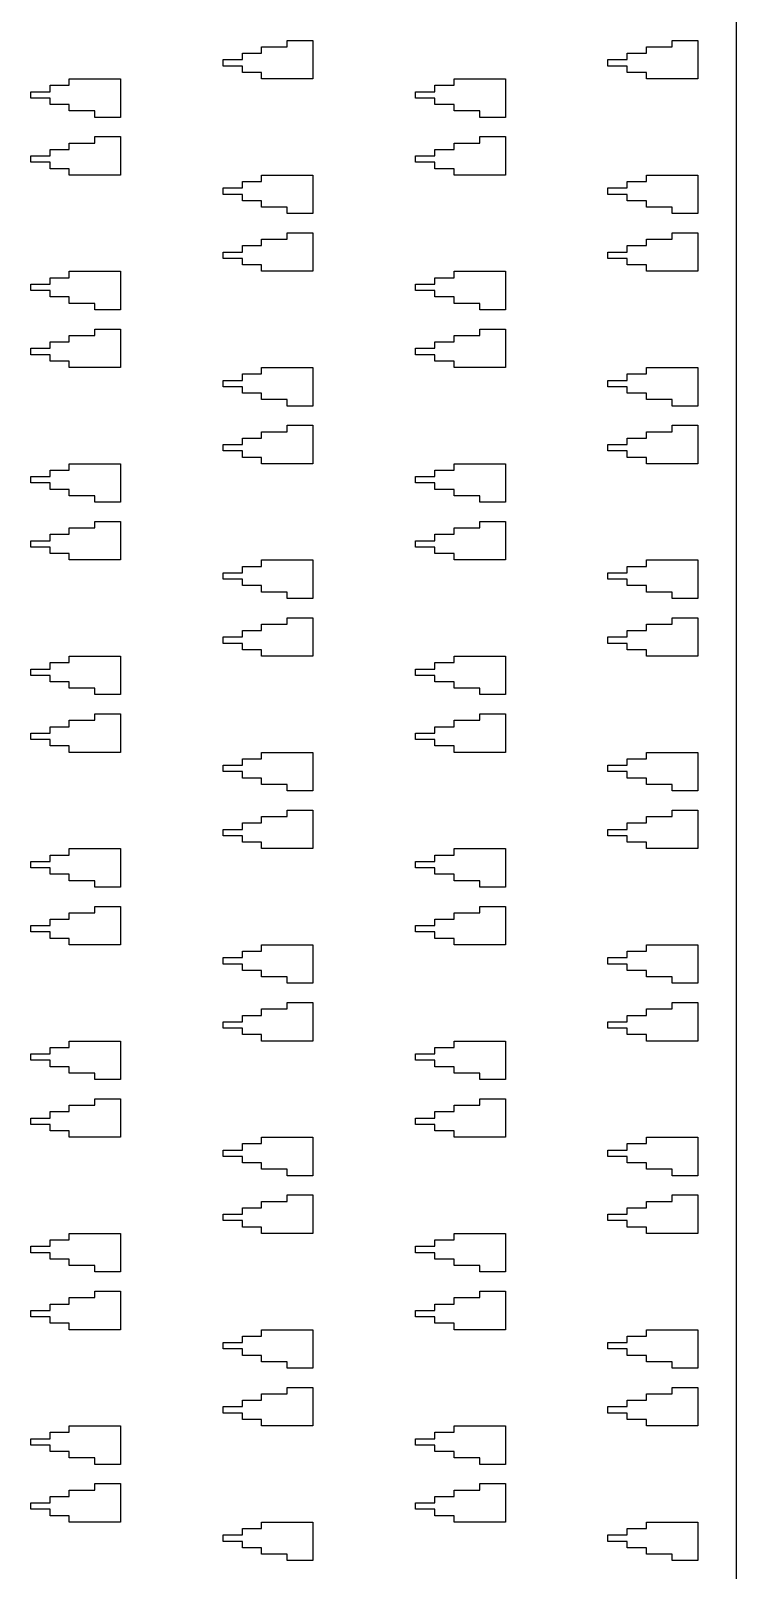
# Model space of a CAD drawing. Extents: x -38350 to 38650, y -35000 to 36000.
# Drawn here: x 1150 to 1260, y -34746.5 to -34506.5 of the extents above; entities that cross this region are included whole.
import ezdxf

# ---------------------------------------------------------------- set-up
doc = ezdxf.new("R2010")
doc.units = 0
doc.header["$MEASUREMENT"] = 0
doc.layers.add('Layer1', color=10, linetype='Continuous')

msp = doc.modelspace()

# ---------------------------------------------------------------- linework, layer by layer
for p, q in [((1186, -34510), (1186, -34509)), ((1186, -34509), (1190, -34509)), ((1190, -34509), (1190, -34508)), ((1190, -34508), (1194, -34508)), ((1194, -34508), (1194, -34514)), ((1246, -34510), (1246, -34509)), ((1246, -34509), (1250, -34509)), ((1250, -34509), (1250, -34508)), ((1250, -34508), (1254, -34508)), ((1254, -34508), (1254, -34514)), ((1180, -34512), (1180, -34511)), ((1180, -34511), (1183, -34511)), ((1183, -34512), (1180, -34512)), ((1183, -34511), (1183, -34510)), ((1183, -34510), (1186, -34510)), ((1183, -34513), (1183, -34512)), ((1240, -34512), (1240, -34511)), ((1240, -34511), (1243, -34511)), ((1243, -34512), (1240, -34512)), ((1243, -34511), (1243, -34510)), ((1243, -34510), (1246, -34510)), ((1243, -34513), (1243, -34512)), ((1156, -34515), (1156, -34514)), ((1156, -34514), (1164, -34514)), ((1164, -34514), (1164, -34520)), ((1186, -34513), (1183, -34513)), ((1186, -34514), (1186, -34513)), ((1194, -34514), (1186, -34514)), ((1216, -34515), (1216, -34514)), ((1216, -34514), (1224, -34514)), ((1224, -34514), (1224, -34520)), ((1246, -34513), (1243, -34513)), ((1246, -34514), (1246, -34513)), ((1254, -34514), (1246, -34514)), ((1150, -34517), (1150, -34516)), ((1150, -34516), (1153, -34516)), ((1153, -34516), (1153, -34515)), ((1153, -34515), (1156, -34515)), ((1210, -34517), (1210, -34516)), ((1210, -34516), (1213, -34516)), ((1213, -34516), (1213, -34515)), ((1213, -34515), (1216, -34515)), ((1153, -34517), (1150, -34517)), ((1153, -34518), (1153, -34517)), ((1156, -34518), (1153, -34518)), ((1156, -34519), (1156, -34518)), ((1160, -34519), (1156, -34519)), ((1160, -34520), (1160, -34519)), ((1213, -34517), (1210, -34517)), ((1213, -34518), (1213, -34517)), ((1216, -34518), (1213, -34518)), ((1216, -34519), (1216, -34518)), ((1220, -34519), (1216, -34519)), ((1220, -34520), (1220, -34519)), ((1164, -34520), (1160, -34520)), ((1224, -34520), (1220, -34520)), ((1156, -34525), (1156, -34524)), ((1156, -34524), (1160, -34524)), ((1160, -34524), (1160, -34523)), ((1160, -34523), (1164, -34523)), ((1164, -34523), (1164, -34529)), ((1216, -34525), (1216, -34524)), ((1216, -34524), (1220, -34524)), ((1220, -34524), (1220, -34523)), ((1220, -34523), (1224, -34523)), ((1224, -34523), (1224, -34529)), ((1150, -34527), (1150, -34526)), ((1150, -34526), (1153, -34526)), ((1153, -34526), (1153, -34525)), ((1153, -34525), (1156, -34525)), ((1210, -34527), (1210, -34526)), ((1210, -34526), (1213, -34526)), ((1213, -34526), (1213, -34525)), ((1213, -34525), (1216, -34525)), ((1153, -34527), (1150, -34527)), ((1153, -34528), (1153, -34527)), ((1156, -34528), (1153, -34528)), ((1156, -34529), (1156, -34528)), ((1213, -34527), (1210, -34527)), ((1213, -34528), (1213, -34527)), ((1216, -34528), (1213, -34528)), ((1216, -34529), (1216, -34528)), ((1164, -34529), (1156, -34529)), ((1180, -34532), (1180, -34531)), ((1180, -34531), (1183, -34531)), ((1183, -34531), (1183, -34530)), ((1183, -34530), (1186, -34530)), ((1186, -34530), (1186, -34529)), ((1186, -34529), (1194, -34529)), ((1194, -34529), (1194, -34535)), ((1224, -34529), (1216, -34529)), ((1240, -34532), (1240, -34531)), ((1240, -34531), (1243, -34531)), ((1243, -34531), (1243, -34530)), ((1243, -34530), (1246, -34530)), ((1246, -34530), (1246, -34529)), ((1246, -34529), (1254, -34529)), ((1254, -34529), (1254, -34535)), ((1183, -34532), (1180, -34532)), ((1183, -34533), (1183, -34532)), ((1186, -34533), (1183, -34533)), ((1186, -34534), (1186, -34533)), ((1243, -34532), (1240, -34532)), ((1243, -34533), (1243, -34532)), ((1246, -34533), (1243, -34533)), ((1246, -34534), (1246, -34533)), ((1190, -34534), (1186, -34534)), ((1190, -34535), (1190, -34534)), ((1194, -34535), (1190, -34535)), ((1250, -34534), (1246, -34534)), ((1250, -34535), (1250, -34534)), ((1254, -34535), (1250, -34535)), ((1190, -34539), (1190, -34538)), ((1190, -34538), (1194, -34538)), ((1194, -34538), (1194, -34544)), ((1250, -34539), (1250, -34538)), ((1250, -34538), (1254, -34538)), ((1254, -34538), (1254, -34544)), ((1183, -34541), (1183, -34540)), ((1183, -34540), (1186, -34540)), ((1186, -34540), (1186, -34539)), ((1186, -34539), (1190, -34539)), ((1243, -34541), (1243, -34540)), ((1243, -34540), (1246, -34540)), ((1246, -34540), (1246, -34539)), ((1246, -34539), (1250, -34539)), ((1180, -34542), (1180, -34541)), ((1180, -34541), (1183, -34541)), ((1183, -34542), (1180, -34542)), ((1183, -34543), (1183, -34542)), ((1186, -34543), (1183, -34543)), ((1186, -34544), (1186, -34543)), ((1240, -34542), (1240, -34541)), ((1240, -34541), (1243, -34541)), ((1243, -34542), (1240, -34542)), ((1243, -34543), (1243, -34542)), ((1246, -34543), (1243, -34543)), ((1246, -34544), (1246, -34543)), ((1153, -34546), (1153, -34545)), ((1153, -34545), (1156, -34545)), ((1156, -34545), (1156, -34544)), ((1156, -34544), (1164, -34544)), ((1164, -34544), (1164, -34550)), ((1194, -34544), (1186, -34544)), ((1213, -34546), (1213, -34545)), ((1213, -34545), (1216, -34545)), ((1216, -34545), (1216, -34544)), ((1216, -34544), (1224, -34544)), ((1224, -34544), (1224, -34550)), ((1254, -34544), (1246, -34544)), ((1150, -34547), (1150, -34546)), ((1150, -34546), (1153, -34546)), ((1153, -34547), (1150, -34547)), ((1153, -34548), (1153, -34547)), ((1156, -34548), (1153, -34548)), ((1156, -34549), (1156, -34548)), ((1210, -34547), (1210, -34546)), ((1210, -34546), (1213, -34546)), ((1213, -34547), (1210, -34547)), ((1213, -34548), (1213, -34547)), ((1216, -34548), (1213, -34548)), ((1216, -34549), (1216, -34548)), ((1160, -34549), (1156, -34549)), ((1160, -34550), (1160, -34549)), ((1164, -34550), (1160, -34550)), ((1220, -34549), (1216, -34549)), ((1220, -34550), (1220, -34549)), ((1224, -34550), (1220, -34550)), ((1153, -34556), (1153, -34555)), ((1153, -34555), (1156, -34555)), ((1156, -34555), (1156, -34554)), ((1156, -34554), (1160, -34554)), ((1160, -34554), (1160, -34553)), ((1160, -34553), (1164, -34553)), ((1164, -34553), (1164, -34559)), ((1213, -34556), (1213, -34555)), ((1213, -34555), (1216, -34555)), ((1216, -34555), (1216, -34554)), ((1216, -34554), (1220, -34554)), ((1220, -34554), (1220, -34553)), ((1220, -34553), (1224, -34553)), ((1224, -34553), (1224, -34559)), ((1150, -34557), (1150, -34556)), ((1150, -34556), (1153, -34556)), ((1153, -34557), (1150, -34557)), ((1153, -34558), (1153, -34557)), ((1210, -34557), (1210, -34556)), ((1210, -34556), (1213, -34556)), ((1213, -34557), (1210, -34557)), ((1213, -34558), (1213, -34557)), ((1156, -34558), (1153, -34558)), ((1156, -34559), (1156, -34558)), ((1164, -34559), (1156, -34559)), ((1183, -34561), (1183, -34560)), ((1183, -34560), (1186, -34560)), ((1186, -34560), (1186, -34559)), ((1186, -34559), (1194, -34559)), ((1194, -34559), (1194, -34565)), ((1216, -34558), (1213, -34558)), ((1216, -34559), (1216, -34558)), ((1224, -34559), (1216, -34559)), ((1243, -34561), (1243, -34560)), ((1243, -34560), (1246, -34560)), ((1246, -34560), (1246, -34559)), ((1246, -34559), (1254, -34559)), ((1254, -34559), (1254, -34565)), ((1180, -34562), (1180, -34561)), ((1180, -34561), (1183, -34561)), ((1183, -34562), (1180, -34562)), ((1183, -34563), (1183, -34562)), ((1240, -34562), (1240, -34561)), ((1240, -34561), (1243, -34561)), ((1243, -34562), (1240, -34562)), ((1243, -34563), (1243, -34562)), ((1186, -34563), (1183, -34563)), ((1186, -34564), (1186, -34563)), ((1190, -34564), (1186, -34564)), ((1190, -34565), (1190, -34564)), ((1246, -34563), (1243, -34563)), ((1246, -34564), (1246, -34563)), ((1250, -34564), (1246, -34564)), ((1250, -34565), (1250, -34564)), ((1194, -34565), (1190, -34565)), ((1254, -34565), (1250, -34565)), ((1186, -34570), (1186, -34569)), ((1186, -34569), (1190, -34569)), ((1190, -34569), (1190, -34568)), ((1190, -34568), (1194, -34568)), ((1194, -34568), (1194, -34574)), ((1246, -34570), (1246, -34569)), ((1246, -34569), (1250, -34569)), ((1250, -34569), (1250, -34568)), ((1250, -34568), (1254, -34568)), ((1254, -34568), (1254, -34574)), ((1180, -34572), (1180, -34571)), ((1180, -34571), (1183, -34571)), ((1183, -34572), (1180, -34572)), ((1183, -34571), (1183, -34570)), ((1183, -34570), (1186, -34570)), ((1183, -34573), (1183, -34572)), ((1240, -34572), (1240, -34571)), ((1240, -34571), (1243, -34571)), ((1243, -34572), (1240, -34572)), ((1243, -34571), (1243, -34570)), ((1243, -34570), (1246, -34570)), ((1243, -34573), (1243, -34572)), ((1156, -34575), (1156, -34574)), ((1156, -34574), (1164, -34574)), ((1164, -34574), (1164, -34580)), ((1186, -34573), (1183, -34573)), ((1186, -34574), (1186, -34573)), ((1194, -34574), (1186, -34574)), ((1216, -34575), (1216, -34574)), ((1216, -34574), (1224, -34574)), ((1224, -34574), (1224, -34580)), ((1246, -34573), (1243, -34573)), ((1246, -34574), (1246, -34573)), ((1254, -34574), (1246, -34574)), ((1150, -34577), (1150, -34576)), ((1150, -34576), (1153, -34576)), ((1153, -34576), (1153, -34575)), ((1153, -34575), (1156, -34575)), ((1210, -34577), (1210, -34576)), ((1210, -34576), (1213, -34576)), ((1213, -34576), (1213, -34575)), ((1213, -34575), (1216, -34575)), ((1153, -34577), (1150, -34577)), ((1153, -34578), (1153, -34577)), ((1156, -34578), (1153, -34578)), ((1156, -34579), (1156, -34578)), ((1160, -34579), (1156, -34579)), ((1160, -34580), (1160, -34579)), ((1213, -34577), (1210, -34577)), ((1213, -34578), (1213, -34577)), ((1216, -34578), (1213, -34578)), ((1216, -34579), (1216, -34578)), ((1220, -34579), (1216, -34579)), ((1220, -34580), (1220, -34579)), ((1164, -34580), (1160, -34580)), ((1224, -34580), (1220, -34580)), ((1156, -34585), (1156, -34584)), ((1156, -34584), (1160, -34584)), ((1160, -34584), (1160, -34583)), ((1160, -34583), (1164, -34583)), ((1164, -34583), (1164, -34589)), ((1216, -34585), (1216, -34584)), ((1216, -34584), (1220, -34584)), ((1220, -34584), (1220, -34583)), ((1220, -34583), (1224, -34583)), ((1224, -34583), (1224, -34589)), ((1150, -34587), (1150, -34586)), ((1150, -34586), (1153, -34586)), ((1153, -34586), (1153, -34585)), ((1153, -34585), (1156, -34585)), ((1210, -34587), (1210, -34586)), ((1210, -34586), (1213, -34586)), ((1213, -34586), (1213, -34585)), ((1213, -34585), (1216, -34585)), ((1153, -34587), (1150, -34587)), ((1153, -34588), (1153, -34587)), ((1156, -34588), (1153, -34588)), ((1156, -34589), (1156, -34588)), ((1213, -34587), (1210, -34587)), ((1213, -34588), (1213, -34587)), ((1216, -34588), (1213, -34588)), ((1216, -34589), (1216, -34588)), ((1164, -34589), (1156, -34589)), ((1180, -34592), (1180, -34591)), ((1180, -34591), (1183, -34591)), ((1183, -34591), (1183, -34590)), ((1183, -34590), (1186, -34590)), ((1186, -34590), (1186, -34589)), ((1186, -34589), (1194, -34589)), ((1194, -34589), (1194, -34595)), ((1224, -34589), (1216, -34589)), ((1240, -34592), (1240, -34591)), ((1240, -34591), (1243, -34591)), ((1243, -34591), (1243, -34590)), ((1243, -34590), (1246, -34590)), ((1246, -34590), (1246, -34589)), ((1246, -34589), (1254, -34589)), ((1254, -34589), (1254, -34595)), ((1183, -34592), (1180, -34592)), ((1183, -34593), (1183, -34592)), ((1186, -34593), (1183, -34593)), ((1186, -34594), (1186, -34593)), ((1243, -34592), (1240, -34592)), ((1243, -34593), (1243, -34592)), ((1246, -34593), (1243, -34593)), ((1246, -34594), (1246, -34593)), ((1190, -34594), (1186, -34594)), ((1190, -34595), (1190, -34594)), ((1194, -34595), (1190, -34595)), ((1250, -34594), (1246, -34594)), ((1250, -34595), (1250, -34594)), ((1254, -34595), (1250, -34595)), ((1190, -34599), (1190, -34598)), ((1190, -34598), (1194, -34598)), ((1194, -34598), (1194, -34604)), ((1250, -34599), (1250, -34598)), ((1250, -34598), (1254, -34598)), ((1254, -34598), (1254, -34604)), ((1183, -34601), (1183, -34600)), ((1183, -34600), (1186, -34600)), ((1186, -34600), (1186, -34599)), ((1186, -34599), (1190, -34599)), ((1243, -34601), (1243, -34600)), ((1243, -34600), (1246, -34600)), ((1246, -34600), (1246, -34599)), ((1246, -34599), (1250, -34599)), ((1180, -34602), (1180, -34601)), ((1180, -34601), (1183, -34601)), ((1183, -34602), (1180, -34602)), ((1183, -34603), (1183, -34602)), ((1186, -34603), (1183, -34603)), ((1186, -34604), (1186, -34603)), ((1240, -34602), (1240, -34601)), ((1240, -34601), (1243, -34601)), ((1243, -34602), (1240, -34602)), ((1243, -34603), (1243, -34602)), ((1246, -34603), (1243, -34603)), ((1246, -34604), (1246, -34603)), ((1153, -34606), (1153, -34605)), ((1153, -34605), (1156, -34605)), ((1156, -34605), (1156, -34604)), ((1156, -34604), (1164, -34604)), ((1164, -34604), (1164, -34610)), ((1194, -34604), (1186, -34604)), ((1213, -34606), (1213, -34605)), ((1213, -34605), (1216, -34605)), ((1216, -34605), (1216, -34604)), ((1216, -34604), (1224, -34604)), ((1224, -34604), (1224, -34610)), ((1254, -34604), (1246, -34604)), ((1150, -34607), (1150, -34606)), ((1150, -34606), (1153, -34606)), ((1153, -34607), (1150, -34607)), ((1153, -34608), (1153, -34607)), ((1156, -34608), (1153, -34608)), ((1156, -34609), (1156, -34608)), ((1210, -34607), (1210, -34606)), ((1210, -34606), (1213, -34606)), ((1213, -34607), (1210, -34607)), ((1213, -34608), (1213, -34607)), ((1216, -34608), (1213, -34608)), ((1216, -34609), (1216, -34608)), ((1160, -34609), (1156, -34609)), ((1160, -34610), (1160, -34609)), ((1164, -34610), (1160, -34610)), ((1220, -34609), (1216, -34609)), ((1220, -34610), (1220, -34609)), ((1224, -34610), (1220, -34610)), ((1153, -34616), (1153, -34615)), ((1153, -34615), (1156, -34615)), ((1156, -34615), (1156, -34614)), ((1156, -34614), (1160, -34614)), ((1160, -34614), (1160, -34613)), ((1160, -34613), (1164, -34613)), ((1164, -34613), (1164, -34619)), ((1213, -34616), (1213, -34615)), ((1213, -34615), (1216, -34615)), ((1216, -34615), (1216, -34614)), ((1216, -34614), (1220, -34614)), ((1220, -34614), (1220, -34613)), ((1220, -34613), (1224, -34613)), ((1224, -34613), (1224, -34619)), ((1150, -34617), (1150, -34616)), ((1150, -34616), (1153, -34616)), ((1153, -34617), (1150, -34617)), ((1153, -34618), (1153, -34617)), ((1210, -34617), (1210, -34616)), ((1210, -34616), (1213, -34616)), ((1213, -34617), (1210, -34617)), ((1213, -34618), (1213, -34617)), ((1156, -34618), (1153, -34618)), ((1156, -34619), (1156, -34618)), ((1164, -34619), (1156, -34619)), ((1183, -34621), (1183, -34620)), ((1183, -34620), (1186, -34620)), ((1186, -34620), (1186, -34619)), ((1186, -34619), (1194, -34619)), ((1194, -34619), (1194, -34625)), ((1216, -34618), (1213, -34618)), ((1216, -34619), (1216, -34618)), ((1224, -34619), (1216, -34619)), ((1243, -34621), (1243, -34620)), ((1243, -34620), (1246, -34620)), ((1246, -34620), (1246, -34619)), ((1246, -34619), (1254, -34619)), ((1254, -34619), (1254, -34625)), ((1180, -34622), (1180, -34621)), ((1180, -34621), (1183, -34621)), ((1183, -34622), (1180, -34622)), ((1183, -34623), (1183, -34622)), ((1240, -34622), (1240, -34621)), ((1240, -34621), (1243, -34621)), ((1243, -34622), (1240, -34622)), ((1243, -34623), (1243, -34622)), ((1186, -34623), (1183, -34623)), ((1186, -34624), (1186, -34623)), ((1190, -34624), (1186, -34624)), ((1190, -34625), (1190, -34624)), ((1246, -34623), (1243, -34623)), ((1246, -34624), (1246, -34623)), ((1250, -34624), (1246, -34624)), ((1250, -34625), (1250, -34624)), ((1194, -34625), (1190, -34625)), ((1254, -34625), (1250, -34625)), ((1186, -34630), (1186, -34629)), ((1186, -34629), (1190, -34629)), ((1190, -34629), (1190, -34628)), ((1190, -34628), (1194, -34628)), ((1194, -34628), (1194, -34634)), ((1246, -34630), (1246, -34629)), ((1246, -34629), (1250, -34629)), ((1250, -34629), (1250, -34628)), ((1250, -34628), (1254, -34628)), ((1254, -34628), (1254, -34634)), ((1180, -34632), (1180, -34631)), ((1180, -34631), (1183, -34631)), ((1183, -34632), (1180, -34632)), ((1183, -34631), (1183, -34630)), ((1183, -34630), (1186, -34630)), ((1183, -34633), (1183, -34632)), ((1240, -34632), (1240, -34631)), ((1240, -34631), (1243, -34631)), ((1243, -34632), (1240, -34632)), ((1243, -34631), (1243, -34630)), ((1243, -34630), (1246, -34630)), ((1243, -34633), (1243, -34632)), ((1156, -34635), (1156, -34634)), ((1156, -34634), (1164, -34634)), ((1164, -34634), (1164, -34640)), ((1186, -34633), (1183, -34633)), ((1186, -34634), (1186, -34633)), ((1194, -34634), (1186, -34634)), ((1216, -34635), (1216, -34634)), ((1216, -34634), (1224, -34634)), ((1224, -34634), (1224, -34640)), ((1246, -34633), (1243, -34633)), ((1246, -34634), (1246, -34633)), ((1254, -34634), (1246, -34634)), ((1150, -34637), (1150, -34636)), ((1150, -34636), (1153, -34636)), ((1153, -34636), (1153, -34635)), ((1153, -34635), (1156, -34635)), ((1210, -34637), (1210, -34636)), ((1210, -34636), (1213, -34636)), ((1213, -34636), (1213, -34635)), ((1213, -34635), (1216, -34635)), ((1153, -34637), (1150, -34637)), ((1153, -34638), (1153, -34637)), ((1156, -34638), (1153, -34638)), ((1156, -34639), (1156, -34638)), ((1160, -34639), (1156, -34639)), ((1160, -34640), (1160, -34639)), ((1213, -34637), (1210, -34637)), ((1213, -34638), (1213, -34637)), ((1216, -34638), (1213, -34638)), ((1216, -34639), (1216, -34638)), ((1220, -34639), (1216, -34639)), ((1220, -34640), (1220, -34639)), ((1164, -34640), (1160, -34640)), ((1224, -34640), (1220, -34640)), ((1156, -34645), (1156, -34644)), ((1156, -34644), (1160, -34644)), ((1160, -34644), (1160, -34643)), ((1160, -34643), (1164, -34643)), ((1164, -34643), (1164, -34649)), ((1216, -34645), (1216, -34644)), ((1216, -34644), (1220, -34644)), ((1220, -34644), (1220, -34643)), ((1220, -34643), (1224, -34643)), ((1224, -34643), (1224, -34649)), ((1150, -34647), (1150, -34646)), ((1150, -34646), (1153, -34646)), ((1153, -34646), (1153, -34645)), ((1153, -34645), (1156, -34645)), ((1210, -34647), (1210, -34646)), ((1210, -34646), (1213, -34646)), ((1213, -34646), (1213, -34645)), ((1213, -34645), (1216, -34645)), ((1153, -34647), (1150, -34647)), ((1153, -34648), (1153, -34647)), ((1156, -34648), (1153, -34648)), ((1156, -34649), (1156, -34648)), ((1213, -34647), (1210, -34647)), ((1213, -34648), (1213, -34647)), ((1216, -34648), (1213, -34648)), ((1216, -34649), (1216, -34648)), ((1164, -34649), (1156, -34649)), ((1180, -34652), (1180, -34651)), ((1180, -34651), (1183, -34651)), ((1183, -34651), (1183, -34650)), ((1183, -34650), (1186, -34650)), ((1186, -34650), (1186, -34649)), ((1186, -34649), (1194, -34649)), ((1194, -34649), (1194, -34655)), ((1224, -34649), (1216, -34649)), ((1240, -34652), (1240, -34651)), ((1240, -34651), (1243, -34651)), ((1243, -34651), (1243, -34650)), ((1243, -34650), (1246, -34650)), ((1246, -34650), (1246, -34649)), ((1246, -34649), (1254, -34649)), ((1254, -34649), (1254, -34655)), ((1183, -34652), (1180, -34652)), ((1183, -34653), (1183, -34652)), ((1186, -34653), (1183, -34653)), ((1186, -34654), (1186, -34653)), ((1243, -34652), (1240, -34652)), ((1243, -34653), (1243, -34652)), ((1246, -34653), (1243, -34653)), ((1246, -34654), (1246, -34653)), ((1190, -34654), (1186, -34654)), ((1190, -34655), (1190, -34654)), ((1194, -34655), (1190, -34655)), ((1250, -34654), (1246, -34654)), ((1250, -34655), (1250, -34654)), ((1254, -34655), (1250, -34655)), ((1190, -34659), (1190, -34658)), ((1190, -34658), (1194, -34658)), ((1194, -34658), (1194, -34664)), ((1250, -34659), (1250, -34658)), ((1250, -34658), (1254, -34658)), ((1254, -34658), (1254, -34664)), ((1183, -34661), (1183, -34660)), ((1183, -34660), (1186, -34660)), ((1186, -34660), (1186, -34659)), ((1186, -34659), (1190, -34659)), ((1243, -34661), (1243, -34660)), ((1243, -34660), (1246, -34660)), ((1246, -34660), (1246, -34659)), ((1246, -34659), (1250, -34659)), ((1180, -34662), (1180, -34661)), ((1180, -34661), (1183, -34661)), ((1183, -34662), (1180, -34662)), ((1183, -34663), (1183, -34662)), ((1186, -34663), (1183, -34663)), ((1186, -34664), (1186, -34663)), ((1240, -34662), (1240, -34661)), ((1240, -34661), (1243, -34661)), ((1243, -34662), (1240, -34662)), ((1243, -34663), (1243, -34662)), ((1246, -34663), (1243, -34663)), ((1246, -34664), (1246, -34663)), ((1153, -34666), (1153, -34665)), ((1153, -34665), (1156, -34665)), ((1156, -34665), (1156, -34664)), ((1156, -34664), (1164, -34664)), ((1164, -34664), (1164, -34670)), ((1194, -34664), (1186, -34664)), ((1213, -34666), (1213, -34665)), ((1213, -34665), (1216, -34665)), ((1216, -34665), (1216, -34664)), ((1216, -34664), (1224, -34664)), ((1224, -34664), (1224, -34670)), ((1254, -34664), (1246, -34664)), ((1150, -34667), (1150, -34666)), ((1150, -34666), (1153, -34666)), ((1153, -34667), (1150, -34667)), ((1153, -34668), (1153, -34667)), ((1156, -34668), (1153, -34668)), ((1156, -34669), (1156, -34668)), ((1210, -34667), (1210, -34666)), ((1210, -34666), (1213, -34666)), ((1213, -34667), (1210, -34667)), ((1213, -34668), (1213, -34667)), ((1216, -34668), (1213, -34668)), ((1216, -34669), (1216, -34668)), ((1160, -34669), (1156, -34669)), ((1160, -34670), (1160, -34669)), ((1164, -34670), (1160, -34670)), ((1220, -34669), (1216, -34669)), ((1220, -34670), (1220, -34669)), ((1224, -34670), (1220, -34670)), ((1153, -34676), (1153, -34675)), ((1153, -34675), (1156, -34675)), ((1156, -34675), (1156, -34674)), ((1156, -34674), (1160, -34674)), ((1160, -34674), (1160, -34673)), ((1160, -34673), (1164, -34673)), ((1164, -34673), (1164, -34679)), ((1213, -34676), (1213, -34675)), ((1213, -34675), (1216, -34675)), ((1216, -34675), (1216, -34674)), ((1216, -34674), (1220, -34674)), ((1220, -34674), (1220, -34673)), ((1220, -34673), (1224, -34673)), ((1224, -34673), (1224, -34679)), ((1150, -34677), (1150, -34676)), ((1150, -34676), (1153, -34676)), ((1153, -34677), (1150, -34677)), ((1153, -34678), (1153, -34677)), ((1210, -34677), (1210, -34676)), ((1210, -34676), (1213, -34676)), ((1213, -34677), (1210, -34677)), ((1213, -34678), (1213, -34677)), ((1156, -34678), (1153, -34678)), ((1156, -34679), (1156, -34678)), ((1164, -34679), (1156, -34679)), ((1183, -34681), (1183, -34680)), ((1183, -34680), (1186, -34680)), ((1186, -34680), (1186, -34679)), ((1186, -34679), (1194, -34679)), ((1194, -34679), (1194, -34685)), ((1216, -34678), (1213, -34678)), ((1216, -34679), (1216, -34678)), ((1224, -34679), (1216, -34679)), ((1243, -34681), (1243, -34680)), ((1243, -34680), (1246, -34680)), ((1246, -34680), (1246, -34679)), ((1246, -34679), (1254, -34679)), ((1254, -34679), (1254, -34685)), ((1180, -34682), (1180, -34681)), ((1180, -34681), (1183, -34681)), ((1183, -34682), (1180, -34682)), ((1183, -34683), (1183, -34682)), ((1240, -34682), (1240, -34681)), ((1240, -34681), (1243, -34681)), ((1243, -34682), (1240, -34682)), ((1243, -34683), (1243, -34682)), ((1186, -34683), (1183, -34683)), ((1186, -34684), (1186, -34683)), ((1190, -34684), (1186, -34684)), ((1190, -34685), (1190, -34684)), ((1246, -34683), (1243, -34683)), ((1246, -34684), (1246, -34683)), ((1250, -34684), (1246, -34684)), ((1250, -34685), (1250, -34684)), ((1194, -34685), (1190, -34685)), ((1254, -34685), (1250, -34685)), ((1186, -34690), (1186, -34689)), ((1186, -34689), (1190, -34689)), ((1190, -34689), (1190, -34688)), ((1190, -34688), (1194, -34688)), ((1194, -34688), (1194, -34694)), ((1246, -34690), (1246, -34689)), ((1246, -34689), (1250, -34689)), ((1250, -34689), (1250, -34688)), ((1250, -34688), (1254, -34688)), ((1254, -34688), (1254, -34694)), ((1180, -34692), (1180, -34691)), ((1180, -34691), (1183, -34691)), ((1183, -34692), (1180, -34692)), ((1183, -34691), (1183, -34690)), ((1183, -34690), (1186, -34690)), ((1183, -34693), (1183, -34692)), ((1240, -34692), (1240, -34691)), ((1240, -34691), (1243, -34691)), ((1243, -34692), (1240, -34692)), ((1243, -34691), (1243, -34690)), ((1243, -34690), (1246, -34690)), ((1243, -34693), (1243, -34692)), ((1156, -34695), (1156, -34694)), ((1156, -34694), (1164, -34694)), ((1164, -34694), (1164, -34700)), ((1186, -34693), (1183, -34693)), ((1186, -34694), (1186, -34693)), ((1194, -34694), (1186, -34694)), ((1216, -34695), (1216, -34694)), ((1216, -34694), (1224, -34694)), ((1224, -34694), (1224, -34700)), ((1246, -34693), (1243, -34693)), ((1246, -34694), (1246, -34693)), ((1254, -34694), (1246, -34694)), ((1150, -34697), (1150, -34696)), ((1150, -34696), (1153, -34696)), ((1153, -34696), (1153, -34695)), ((1153, -34695), (1156, -34695)), ((1210, -34697), (1210, -34696)), ((1210, -34696), (1213, -34696)), ((1213, -34696), (1213, -34695)), ((1213, -34695), (1216, -34695)), ((1153, -34697), (1150, -34697)), ((1153, -34698), (1153, -34697)), ((1156, -34698), (1153, -34698)), ((1156, -34699), (1156, -34698)), ((1160, -34699), (1156, -34699)), ((1160, -34700), (1160, -34699)), ((1213, -34697), (1210, -34697)), ((1213, -34698), (1213, -34697)), ((1216, -34698), (1213, -34698)), ((1216, -34699), (1216, -34698)), ((1220, -34699), (1216, -34699)), ((1220, -34700), (1220, -34699)), ((1164, -34700), (1160, -34700)), ((1224, -34700), (1220, -34700)), ((1156, -34705), (1156, -34704)), ((1156, -34704), (1160, -34704)), ((1160, -34704), (1160, -34703)), ((1160, -34703), (1164, -34703)), ((1164, -34703), (1164, -34709)), ((1216, -34705), (1216, -34704)), ((1216, -34704), (1220, -34704)), ((1220, -34704), (1220, -34703)), ((1220, -34703), (1224, -34703)), ((1224, -34703), (1224, -34709)), ((1150, -34707), (1150, -34706)), ((1150, -34706), (1153, -34706)), ((1153, -34706), (1153, -34705)), ((1153, -34705), (1156, -34705)), ((1210, -34707), (1210, -34706)), ((1210, -34706), (1213, -34706)), ((1213, -34706), (1213, -34705)), ((1213, -34705), (1216, -34705)), ((1153, -34707), (1150, -34707)), ((1153, -34708), (1153, -34707)), ((1156, -34708), (1153, -34708)), ((1156, -34709), (1156, -34708)), ((1213, -34707), (1210, -34707)), ((1213, -34708), (1213, -34707)), ((1216, -34708), (1213, -34708)), ((1216, -34709), (1216, -34708)), ((1164, -34709), (1156, -34709)), ((1180, -34712), (1180, -34711)), ((1180, -34711), (1183, -34711)), ((1183, -34711), (1183, -34710)), ((1183, -34710), (1186, -34710)), ((1186, -34710), (1186, -34709)), ((1186, -34709), (1194, -34709)), ((1194, -34709), (1194, -34715)), ((1224, -34709), (1216, -34709)), ((1240, -34712), (1240, -34711)), ((1240, -34711), (1243, -34711)), ((1243, -34711), (1243, -34710)), ((1243, -34710), (1246, -34710)), ((1246, -34710), (1246, -34709)), ((1246, -34709), (1254, -34709)), ((1254, -34709), (1254, -34715)), ((1183, -34712), (1180, -34712)), ((1183, -34713), (1183, -34712)), ((1186, -34713), (1183, -34713)), ((1186, -34714), (1186, -34713)), ((1243, -34712), (1240, -34712)), ((1243, -34713), (1243, -34712)), ((1246, -34713), (1243, -34713)), ((1246, -34714), (1246, -34713)), ((1190, -34714), (1186, -34714)), ((1190, -34715), (1190, -34714)), ((1194, -34715), (1190, -34715)), ((1250, -34714), (1246, -34714)), ((1250, -34715), (1250, -34714)), ((1254, -34715), (1250, -34715)), ((1190, -34719), (1190, -34718)), ((1190, -34718), (1194, -34718)), ((1194, -34718), (1194, -34724)), ((1250, -34719), (1250, -34718)), ((1250, -34718), (1254, -34718)), ((1254, -34718), (1254, -34724)), ((1183, -34721), (1183, -34720)), ((1183, -34720), (1186, -34720)), ((1186, -34720), (1186, -34719)), ((1186, -34719), (1190, -34719)), ((1243, -34721), (1243, -34720)), ((1243, -34720), (1246, -34720)), ((1246, -34720), (1246, -34719)), ((1246, -34719), (1250, -34719)), ((1180, -34722), (1180, -34721)), ((1180, -34721), (1183, -34721)), ((1183, -34722), (1180, -34722)), ((1183, -34723), (1183, -34722)), ((1186, -34723), (1183, -34723)), ((1186, -34724), (1186, -34723)), ((1240, -34722), (1240, -34721)), ((1240, -34721), (1243, -34721)), ((1243, -34722), (1240, -34722)), ((1243, -34723), (1243, -34722)), ((1246, -34723), (1243, -34723)), ((1246, -34724), (1246, -34723)), ((1153, -34726), (1153, -34725)), ((1153, -34725), (1156, -34725)), ((1156, -34725), (1156, -34724)), ((1156, -34724), (1164, -34724)), ((1164, -34724), (1164, -34730)), ((1194, -34724), (1186, -34724)), ((1213, -34726), (1213, -34725)), ((1213, -34725), (1216, -34725)), ((1216, -34725), (1216, -34724)), ((1216, -34724), (1224, -34724)), ((1224, -34724), (1224, -34730)), ((1254, -34724), (1246, -34724)), ((1150, -34727), (1150, -34726)), ((1150, -34726), (1153, -34726)), ((1153, -34727), (1150, -34727)), ((1153, -34728), (1153, -34727)), ((1156, -34728), (1153, -34728)), ((1156, -34729), (1156, -34728)), ((1210, -34727), (1210, -34726)), ((1210, -34726), (1213, -34726)), ((1213, -34727), (1210, -34727)), ((1213, -34728), (1213, -34727)), ((1216, -34728), (1213, -34728)), ((1216, -34729), (1216, -34728)), ((1160, -34729), (1156, -34729)), ((1160, -34730), (1160, -34729)), ((1164, -34730), (1160, -34730)), ((1220, -34729), (1216, -34729)), ((1220, -34730), (1220, -34729)), ((1224, -34730), (1220, -34730)), ((1153, -34736), (1153, -34735)), ((1153, -34735), (1156, -34735)), ((1156, -34735), (1156, -34734)), ((1156, -34734), (1160, -34734)), ((1160, -34734), (1160, -34733)), ((1160, -34733), (1164, -34733)), ((1164, -34733), (1164, -34739)), ((1213, -34736), (1213, -34735)), ((1213, -34735), (1216, -34735)), ((1216, -34735), (1216, -34734)), ((1216, -34734), (1220, -34734)), ((1220, -34734), (1220, -34733)), ((1220, -34733), (1224, -34733)), ((1224, -34733), (1224, -34739)), ((1150, -34737), (1150, -34736)), ((1150, -34736), (1153, -34736)), ((1153, -34737), (1150, -34737)), ((1153, -34738), (1153, -34737)), ((1210, -34737), (1210, -34736)), ((1210, -34736), (1213, -34736)), ((1213, -34737), (1210, -34737)), ((1213, -34738), (1213, -34737)), ((1156, -34738), (1153, -34738)), ((1156, -34739), (1156, -34738)), ((1164, -34739), (1156, -34739)), ((1183, -34741), (1183, -34740)), ((1183, -34740), (1186, -34740)), ((1186, -34740), (1186, -34739)), ((1186, -34739), (1194, -34739)), ((1194, -34739), (1194, -34745)), ((1216, -34738), (1213, -34738)), ((1216, -34739), (1216, -34738)), ((1224, -34739), (1216, -34739)), ((1243, -34741), (1243, -34740)), ((1243, -34740), (1246, -34740)), ((1246, -34740), (1246, -34739)), ((1246, -34739), (1254, -34739)), ((1254, -34739), (1254, -34745)), ((1180, -34742), (1180, -34741)), ((1180, -34741), (1183, -34741)), ((1183, -34742), (1180, -34742)), ((1183, -34743), (1183, -34742)), ((1240, -34742), (1240, -34741)), ((1240, -34741), (1243, -34741)), ((1243, -34742), (1240, -34742)), ((1243, -34743), (1243, -34742)), ((1186, -34743), (1183, -34743)), ((1186, -34744), (1186, -34743)), ((1190, -34744), (1186, -34744)), ((1190, -34745), (1190, -34744)), ((1246, -34743), (1243, -34743)), ((1246, -34744), (1246, -34743)), ((1250, -34744), (1246, -34744)), ((1250, -34745), (1250, -34744)), ((1194, -34745), (1190, -34745)), ((1254, -34745), (1250, -34745))]:
    msp.add_line(p, q)
at = {"layer": 'Layer1'}
msp.add_line((1260, -34000), (1260, -35000), dxfattribs=at)

doc.saveas('drawing.dxf')
